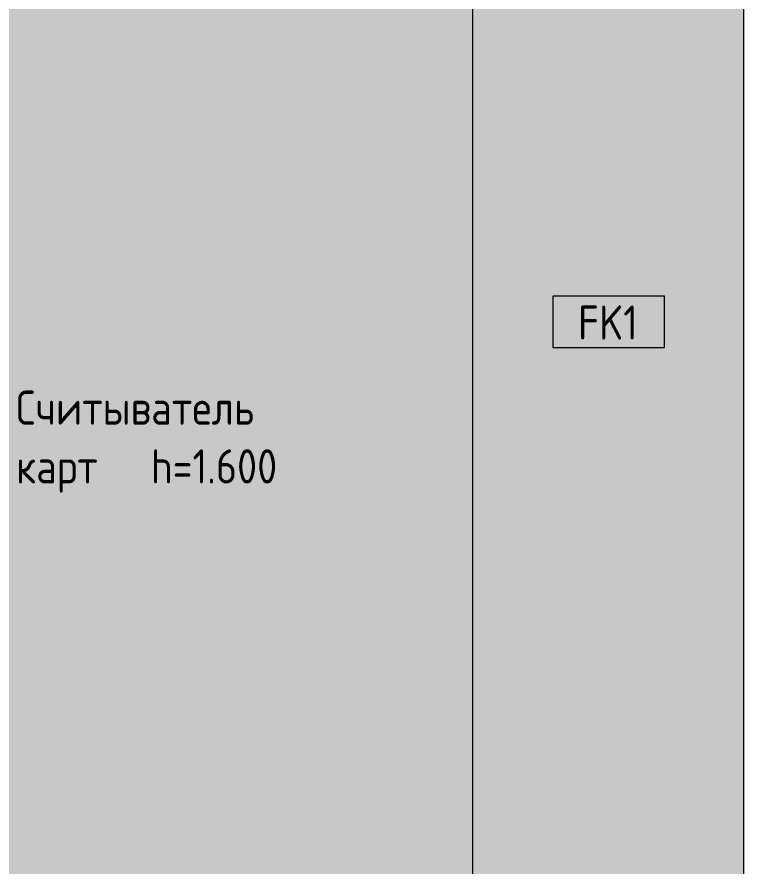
# Model space of a CAD drawing. Header units: millimetres. Extents: x 16345 to 138513, y -2470 to 23828.
# Drawn here: x 83886 to 84951, y 5129 to 6372 of the extents above; entities that cross this region are included whole.
import ezdxf

# ---------------------------------------------------------------- set-up
doc = ezdxf.new("R2010")
doc.units = ezdxf.units.MM
for name, color, linetype, lineweight in [('A-WALL-IDEN', 7, 'Continuous', 9), ('A-WALL-PATT', 7, 'Continuous', 9), ('I-WALL', 7, 'Continuous', 9)]:
    doc.layers.add(name, color=color, linetype=linetype, lineweight=lineweight)
doc.layers.add('G-ANNO-TEXT-1', color=7, linetype='Continuous', lineweight=9, true_color=0x3c3c3c)
doc.styles.add('GOST Common_2', font='GOST_Common.ttf', dxfattribs={"width": 0.9, "height": 50})

# ---------------------------------------------------------------- blocks, each defined once
blk = doc.blocks.new('М_стена_0001 - Типоразмер_без рамки-25382661-Развертка 2_28-5')
at = {"layer": 'A-WALL-IDEN'}
for p, q in [((15816.5, 6165.7), (15653.3, 6165.7)), ((15653.3, 6165.7), (15653.3, 6090.7)), ((15816.5, 6090.7), (15816.5, 6165.7)), ((15653.3, 6090.7), (15816.5, 6090.7))]:
    blk.add_line(p, q, dxfattribs=at)

msp = doc.modelspace()

# ---------------------------------------------------------------- hatches: boundary and pattern name
at = {"layer": 'A-WALL-PATT'}
h = msp.add_hatch(color=256, dxfattribs=at)
h.paths.add_polyline_path([(79424.9, 4250), (80420.6, 4250), (80420.6, 6300), (81820.6, 6300), (81820.6, 4250), (82405.6, 4250), (82405.6, 6300), (83505.6, 6300), (83505.6, 4250), (84553.6, 4250), (84553.6, 4300), (84533.6, 4300), (84533.6, 4850), (84553.6, 4850), (84553.6, 7600), (79421.6, 7600), (79421.6, 4250)])
h.paths.add_polyline_path([(82317.6, 5059), (82249.6, 5059), (82249.6, 5141), (82331.6, 5141), (82331.6, 5059), (82318.6, 5059)])
h.paths.add_polyline_path([(82328.6, 5060), (82330.6, 5060), (82330.6, 5140), (82250.6, 5140), (82250.6, 5060), (82318.6, 5060)])
h.paths.add_polyline_path([(82318.6, 5062), (82252.6, 5062), (82252.6, 5138), (82328.6, 5138), (82328.6, 5062)])
h.paths.add_polyline_path([(82262.6, 5072), (82318.6, 5072), (82318.6, 5128), (82262.6, 5128), (82262.6, 5073)])
h.paths.add_polyline_path([(82317.6, 5073), (82263.6, 5073), (82263.6, 5127), (82317.6, 5127)])
h.paths.add_polyline_path([(83615.6, 5750), (83565.6, 5750), (83565.6, 5850), (83615.6, 5850)])
msp.add_hatch(color=256, dxfattribs=at).paths.add_polyline_path([(84554.6, 5000), (84554.6, 7600), (84553.6, 7599.9), (84553.6, 5000)])
h = msp.add_hatch(color=256, dxfattribs=at)
h.paths.add_polyline_path([(84629.6, 4200), (84929.6, 4200), (84929.6, 4925), (84629.6, 4925), (84629.6, 4250)])
h.paths.add_polyline_path([(84765.6, 4330), (84765.6, 4347.5), (84719.6, 4347.4), (84719.4, 4330), (84701.6, 4330), (84701.6, 4830), (84719.6, 4830), (84719.6, 4812.5), (84765.6, 4812.5), (84765.6, 4830), (84783.6, 4830), (84783.6, 4812.5), (84847.6, 4812.5), (84847.6, 4830), (84865.6, 4830), (84865.6, 4330), (84847.6, 4330), (84847.6, 4347.5), (84783.6, 4347.5), (84783.6, 4330)])
h.paths.add_polyline_path([(84815.6, 4362.5), (84822.9, 4362.5), (84847.6, 4362.5), (84847.6, 4797.5), (84783.6, 4797.5), (84783.6, 4362.5), (84814.2, 4362.5)])
h.paths.add_polyline_path([(84762.2, 4362.5), (84765.6, 4362.5), (84765.6, 4797.5), (84719.6, 4797.5), (84719.6, 4362.5), (84743.3, 4362.5)])
h.paths.add_polyline_path([(84893.1, 5000), (84950.6, 5000), (84950.6, 7500), (84929.6, 7500), (84929.6, 7600), (84554.6, 7600), (84554.7, 5000), (84875.3, 5000)])

# ---------------------------------------------------------------- linework, layer by layer
at = {"layer": 'I-WALL'}
for p, q in [((84553.6, 5000), (84553.6, 7600)), ((84950.6, 5000), (84950.6, 7500))]:
    msp.add_line(p, q, dxfattribs=at)

# ---------------------------------------------------------------- block references
at = {"layer": 'A-WALL-IDEN'}
msp.add_blockref('М_стена_0001 - Типоразмер_без рамки-25382661-Развертка 2_28-5', (69017.5, -202.6), dxfattribs=at)

# ---------------------------------------------------------------- texts
at = {"layer": 'A-WALL-IDEN', "insert": (84707.6, 5949.5), "char_height": 50, "width": 111.835, "attachment_point": 1, "style": 'GOST Common_2'}
msp.add_mtext('FK1', dxfattribs=at)
at = {"layer": 'G-ANNO-TEXT-1', "char_height": 50, "attachment_point": 1, "style": 'GOST Common_2'}
for s, insert, width in [('Считыватель', (83884.9, 5824.9), 463.576), ('\\fGOST Common|b0|i0|c204|p34|;\\W.9; ', (84267.4, 5824.9), 19.842), ('  h=1.600', (84027.8, 5738.9), 281.392), ('карт', (83884.9, 5738.9), 173.165)]:
    msp.add_mtext(s, dxfattribs=dict(at, insert=insert, width=width))

doc.saveas('drawing.dxf')
